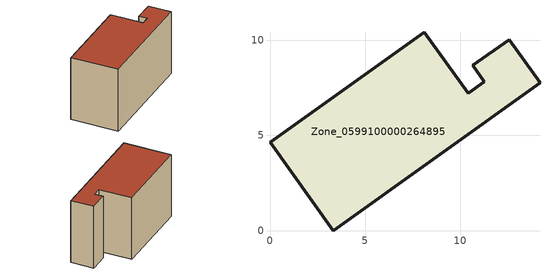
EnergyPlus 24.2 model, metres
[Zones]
Zone_0599100000264895
 floor ground (C_G): 3.31,0 0,4.64 8.11,10.42 10.4,7.21 11.25,7.82 10.64,8.68 12.56,10.04 14.18,7.78 z0
 wall outside (C_F): 14.18,7.78 12.56,10.04 10.64,8.68 11.25,7.82 10.4,7.21 8.11,10.42 0,4.64 3.31,0 14.18,7.78 z0:7.82
 roof outside (C_R): 3.31,0 14.18,7.78 12.56,10.04 10.64,8.68 11.25,7.82 10.4,7.21 8.11,10.42 0,4.64 z7.82
[BUILDING]
Pand.0599100000264895: North Axis=0; Terrain=City; Loads Convergence Tolerance Value=0.04; Temperature Convergence Tolerance Value=0.4; Solar Distribution=FullExterior; Maximum Number of Warmup Days=25; Minimum Number of Warmup Days=1
[Site:Location]
Rotterdam.The.Hague.AP_ZH_NLD Design_Conditions: Latitude=51.96; Longitude=4.45; Time Zone=1; Elevation=-4.5
[SITE:GROUNDTEMPERATURE:BUILDINGSURFACE]
18, 18, 18, 18, 18, 18, 18, 18, 18, 18, 18, 18
[MATERIAL] Thermal Absorptance=0.9; Solar Absorptance=0.7; Visible Absorptance=0.7
Name | Roughness | Thickness | Conductivity | Density | Specific Heat
G.TI.1975-1991 | MediumSmooth | 0.15 | 0.288461 | 540 | 1210
F.TI.1975-1991 | Rough | 0.3 | 0.230769 | 1920 | 840
R.TI.1975-1991 | MediumRough | 0.2 | 0.153846 | 1500 | 1000
[CONSTRUCTION]
C_G: G.TI.1975-1991
C_F: F.TI.1975-1991
C_R: R.TI.1975-1991
[ZONE]
Zone_0599100000264895: Type=1; Multiplier=1; Ceiling Height=Autocalculate; Volume=Autocalculate; Floor Area=autocalculate; Part of Total Floor Area=Yes
[ZONEINFILTRATION:DESIGNFLOWRATE]
Infil_Zone_0599100000264895: Zone or ZoneList or Space or SpaceList=Zone_0599100000264895; Schedule=AlwaysOn; Design Flow Rate Calculation Method=Flow/Area; Flow Rate per Floor Area=0.003; Constant Term Coefficient=1; Temperature Term Coefficient=0; Velocity Term Coefficient=0; Velocity Squared Term Coefficient=0
[HVACTEMPLATE:ZONE:IDEALLOADSAIRSYSTEM]
Zone_0599100000264895: Maximum Heating Supply Air Temperature=50; Minimum Cooling Supply Air Temperature=13; Maximum Heating Supply Air Humidity Ratio=0.0156; Minimum Cooling Supply Air Humidity Ratio=0.0077; Heating Limit=NoLimit; Cooling Limit=NoLimit; Dehumidification Control Type=ConstantSensibleHeatRatio; Cooling Sensible Heat Ratio=0.7; Dehumidification Setpoint=60; Humidification Control Type=None; Humidification Setpoint=30; Outdoor Air Method=None; Outdoor Air Flow Rate per Person=0.00944; Outdoor Air Flow Rate per Zone Floor Area=0; Outdoor Air Flow Rate per Zone=0; Demand Controlled Ventilation Type=None; Outdoor Air Economizer Type=NoEconomizer; Heat Recovery Type=None; Sensible Heat Recovery Effectiveness=0.7; Latent Heat Recovery Effectiveness=0.65
[ZONECONTROL:THERMOSTAT]
ThermostatControl_Zone_0599100000264895: Zone or ZoneList=Zone_0599100000264895; Control Type Schedule=DualSetpointControlType; Control 1=Thermostat_Zone_0599100000264895; Temperature Difference Between Cutout And Setpoint=0
[THERMOSTATSETPOINT:DUALSETPOINT]
Thermostat_Zone_0599100000264895: Heating Setpoint Temperature Schedule=HeatingSetpoint_Zone_0599100000264895; Cooling Setpoint Temperature Schedule=CoolingSetpoint_Zone_0599100000264895
[SCHEDULE:COMPACT]
HeatingSetpoint_Zone_0599100000264895: Through: 12/31, For: AllDays, Until: 24:00, 21
CoolingSetpoint_Zone_0599100000264895: Through: 12/31, For: AllDays, Until: 24:00, 24
DualSetpointControlType: Through: 12/31, For: AllDays, Until: 24:00, 4
AlwaysOn: Through: 12/31, For: AllDays, Until: 24:00, 1
